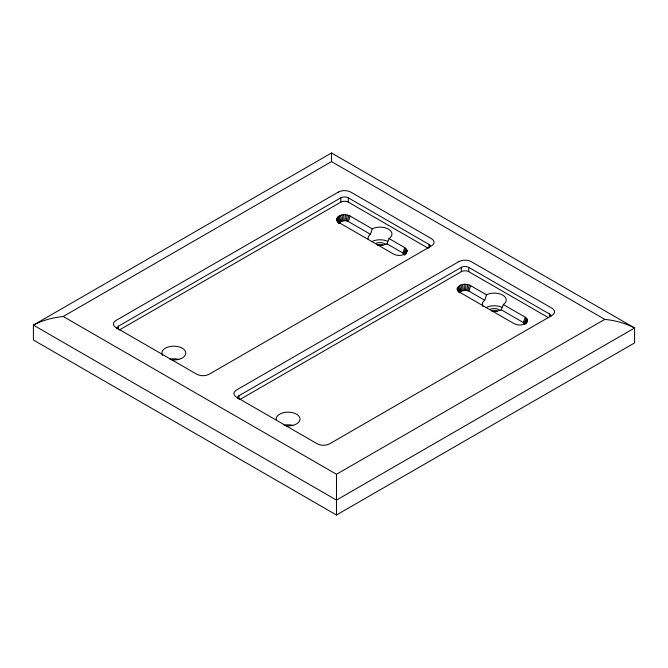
<?xml version="1.0" encoding="UTF-8"?>
<svg xmlns="http://www.w3.org/2000/svg" width="668" height="668" viewBox="0 0 668 668"><rect width="100%" height="100%" fill="white"/><g stroke="black" fill="none" stroke-linecap="round" stroke-linejoin="round"><path stroke-width="1" d="M377.938 245.123A11.949 6.897 0 0 0 386.864 243.987L389.168 238.468A11.949 6.897 0 0 0 388.834 229.374A11.949 6.897 0 0 0 373.178 228.381L372.26 228.865L370.456 234.276L348.387 221.542L345.147 220.615L345.439 214.795C340.747 213.677 333.223 218.436 338.601 223.112M492.216 311.104A11.949 6.897 0 0 0 501.142 309.96L503.447 304.441A11.949 6.897 0 0 0 503.113 295.348A11.949 6.897 0 0 0 487.456 294.354L486.529 294.839L484.734 300.258L468.878 291.106L465.638 290.179L465.93 284.359C461.78 283.416 454.131 287.29 458.59 291.916M346.291 220.766L347.168 215.021L345.439 214.795M466.782 290.329L467.658 284.585L465.93 284.359M347.352 221.066L348.763 215.463L347.168 215.021M467.842 290.63L469.253 285.027L467.658 284.585M348.387 221.542L350.149 216.098L348.763 215.463M468.878 291.106L470.639 285.662L469.253 285.027M404.8 247.653L407.071 250.375L404.432 254.842L402.837 252.972L404.8 247.653L389.018 238.543M525.29 317.216L527.553 319.939L524.923 324.406L523.32 322.535L525.29 317.216L503.296 304.524M345.147 220.615L340.847 221.484L339.336 223.287L336.705 218.82M407.071 250.375L406.67 252.387L404.783 255.051M465.638 290.179L461.329 291.048L459.826 292.851L457.188 288.384M526.159 323.471L527.553 319.939M403.664 253.573L405.91 248.454M524.146 323.137L526.392 318.018M404.173 254.182L406.67 249.373M524.664 323.746L527.161 318.937M405.484 253.873L407.071 251.393M525.975 323.437L527.553 320.957M527.161 321.951C524.104 325.683 518.159 325.7 514.11 323.671L459.459 292.116L457.588 290.396M370.456 234.276L369.204 235.412A11.949 6.897 0 0 0 368.126 238.927M484.734 300.258L483.482 301.393A11.949 6.897 0 0 0 483.073 306.662M405.91 253.314C402.478 255.986 397.418 256.036 393.619 254.107L338.968 222.553L337.098 220.832M331.512 152.989L33.4 325.107L33.4 340.02L336.488 515.011L634.6 342.893L634.6 327.98L331.512 152.989L331.512 161.598L604.79 319.371C615.119 320.473 625.39 323.078 634.6 327.98L336.488 500.09L33.4 325.107C42.61 320.206 52.881 317.601 63.209 316.498L331.512 161.598M117.042 328.932A5.269 3.039 0 0 1 118.487 326.184L340.83 197.811A5.269 3.039 0 0 1 348.287 197.811L429.023 244.43A5.269 3.039 0 0 1 430.568 246.576M119.388 329.967L340.83 202.12A5.269 3.039 0 0 1 348.287 202.12L428.13 248.212M237.532 398.495A5.269 3.039 0 0 1 238.977 395.748L461.321 267.375A5.269 3.039 0 0 1 468.769 267.375L549.514 313.993A5.269 3.039 0 0 1 551.058 316.139M239.879 399.531L461.321 271.676A5.269 3.039 0 0 1 468.769 271.676L548.612 317.776M63.209 316.498L336.488 474.272L604.79 319.371M350.149 216.098L372.26 228.865M470.639 285.662L486.529 294.839M387.073 243.878L402.837 252.972M501.351 309.852L523.32 322.535M457.188 289.403L458.774 291.883M336.705 219.839L338.81 223.145M457.588 287.382L460.085 292.192M337.098 217.818L339.603 222.628M458.357 286.463L460.603 291.582M337.866 216.9L340.112 222.018M459.459 285.662L461.329 291.048M338.968 216.098L340.847 221.484M460.845 285.027L462.248 290.63M340.354 215.463L341.765 221.066M462.44 284.585L463.308 290.329M341.949 215.021L342.826 220.766M464.16 284.359L464.46 290.179M343.669 214.795L343.97 220.615M549.514 313.993L549.514 316.574M468.769 267.375L468.769 271.676M461.321 267.375L461.321 271.676M429.023 244.43L429.023 247.87M348.287 197.811L348.287 202.12M340.83 197.811L340.83 202.12M336.488 474.272L336.488 515.011M238.977 395.748L238.977 399.188M118.487 326.184L118.487 329.625M276.201 419.654A11.949 6.897 0 0 1 288.108 412.156A11.949 6.897 0 0 1 300.007 419.663A11.949 6.897 0 0 1 286.021 425.842M162.6 355.434A11.949 6.897 0 0 1 171.759 346.283A11.949 6.897 0 0 1 185.771 353.08A11.949 6.897 0 0 1 171.743 359.868M377.62 245.131A7.031 4.058 0 0 1 382.998 245.273M491.899 311.113A7.031 4.058 0 0 1 497.276 311.246M169.747 359.217A11.949 6.897 0 0 1 178.882 359.451M485.861 307.748A11.949 6.897 0 0 1 501.985 307.347M490.27 309.301A7.031 4.058 0 0 1 500.056 310.303M371.583 241.774A11.949 6.897 0 0 1 387.707 241.373M375.992 243.327A7.031 4.058 0 0 1 385.778 244.329M284.025 425.19A11.949 6.897 0 0 1 293.16 425.424M338.35 192.075L116.007 320.448A8.784 5.068 0 0 0 116.007 327.621L196.743 374.23A8.784 5.068 0 0 0 209.167 374.23L431.511 245.866A8.784 5.068 0 0 0 431.511 238.693L350.767 192.075A8.784 5.068 0 0 0 338.35 192.075M458.832 261.639L236.489 390.012A8.784 5.068 0 0 0 236.489 397.184L317.233 443.794A8.784 5.068 0 0 0 329.65 443.794L551.993 315.43A8.784 5.068 0 0 0 551.993 308.257L471.257 261.639A8.784 5.068 0 0 0 458.832 261.639"/></g></svg>
